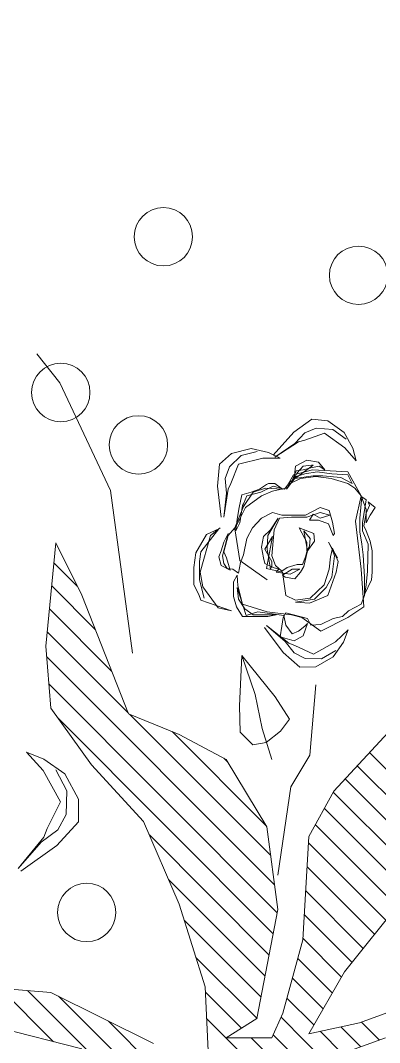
# Model space of a CAD drawing. Header units: millimetres. Extents: x -122165 to 59500, y -31598 to 53500.
# Drawn here: x 11666.4 to 11771.3, y 13058.7 to 13356.9 of the extents above; entities that cross this region are included whole.
import ezdxf

# ---------------------------------------------------------------- set-up
doc = ezdxf.new("R2010")
doc.units = ezdxf.units.MM
doc.header["$MEASUREMENT"] = 0
for name, color, linetype, lineweight in [('ARC_A_ R.C.C', 162, 'Continuous', 40), ('ARC_A_R.C.C. Hatch', 8, 'Continuous', 5), ('Lan_Planter', 74, 'Continuous', 13)]:
    doc.layers.add(name, color=color, linetype=linetype, lineweight=lineweight)

# ---------------------------------------------------------------- blocks, each defined once
blk = doc.blocks.new('ARC$1$Existing Layout$0$col gf 180116')
at = {"layer": 'ARC_A_R.C.C. Hatch'}
h = blk.add_hatch(color=256, dxfattribs=at)
h.dxf.hatch_style = 1
h.paths.add_polyline_path([(201.73999, 26.78621), (202.64, 26.78621), (202.64, 26.48621), (201.73999, 26.48621)])
edge = h.paths.add_edge_path()
edge.add_line((216.33999, 22.98621), (216.13999, 22.98621))
edge.add_line((216.13999, 22.98621), (216.13999, 25.58621))
edge.add_line((216.13999, 25.58621), (218.33999, 25.58621))
edge.add_line((218.33999, 25.58621), (218.33999, 22.98621))
edge.add_line((218.33999, 22.98621), (218.03999, 22.98621))
h.paths.add_polyline_path([(207.13999, 25.88621), (207.43999, 25.88621), (207.43999, 26.78621), (207.13999, 26.78621)])
h.paths.add_polyline_path([(208.03999, 20.48621), (208.03999, 20.78621), (207.13999, 20.78621), (207.13999, 20.48621)])
h.paths.add_polyline_path([(202.63999, 32.78621), (202.63999, 32.48621), (201.73999, 32.48621), (201.73999, 32.78621)])
h.paths.add_polyline_path([(191.23999, 20.48621), (191.23999, 20.78621), (190.33999, 20.78621), (190.33999, 20.48621)])
h.paths.add_polyline_path([(184.03999, 20.48621), (184.03999, 20.78621), (183.13999, 20.78621), (183.13999, 20.48621)])
h.paths.add_polyline_path([(220.63999, 14.18621), (220.33999, 14.18621), (220.33999, 13.28621), (220.63999, 13.28621)])
h.paths.add_polyline_path([(220.63999, 20.48621), (220.63999, 20.78621), (219.73999, 20.78621), (219.73999, 20.48621)])
h.paths.add_polyline_path([(220.63999, 25.28621), (220.63999, 25.58621), (219.73999, 25.58621), (219.73999, 25.28621)])
h.paths.add_polyline_path([(220.63999, 32.78621), (220.63999, 32.48621), (219.73999, 32.48621), (219.73999, 32.78621)])
h.paths.add_polyline_path([(220.33999, 37.28621), (220.63999, 37.28621), (220.63999, 38.18621), (220.33999, 38.18621)])
h.paths.add_polyline_path([(201.13999, 43.28621), (201.43999, 43.28621), (201.43999, 44.18621), (201.13999, 44.18621)])
h.paths.add_polyline_path([(196.33999, 43.28621), (196.63999, 43.28621), (196.63999, 44.18621), (196.33999, 44.18621)])
h.paths.add_polyline_path([(190.33999, 43.28621), (190.63999, 43.28621), (190.63999, 44.18621), (190.33999, 44.18621)])
h.paths.add_polyline_path([(207.13999, 43.28621), (207.43999, 43.28621), (207.43999, 44.18621), (207.13999, 44.18621)])
h.paths.add_polyline_path([(220.63999, 56.78621), (220.33999, 56.78621), (220.33999, 55.88621), (220.63999, 55.88621)])
h.paths.add_polyline_path([(220.33999, 50.78621), (220.63999, 50.78621), (220.63999, 49.88621), (220.33999, 49.88621)])
h.paths.add_polyline_path([(226.33999, 50.78621), (226.63999, 50.78621), (226.63999, 49.88621), (226.33999, 49.88621)])
h.paths.add_polyline_path([(220.33999, 43.28621), (220.63999, 43.28621), (220.63999, 44.18621), (220.33999, 44.18621)])
h.paths.add_polyline_path([(232.63999, 44.18621), (232.63999, 43.88621), (231.73999, 43.88621), (231.73999, 44.18621)])
h.paths.add_polyline_path([(232.63999, 50.48621), (232.63999, 50.78621), (231.73999, 50.78621), (231.73999, 50.48621)])
h.paths.add_polyline_path([(232.63999, 55.88621), (232.63999, 56.18621), (231.73999, 56.18621), (231.73999, 55.88621)])
h.paths.add_polyline_path([(213.13999, 43.28621), (213.43999, 43.28621), (213.43999, 44.18621), (213.13999, 44.18621)])
h.paths.add_polyline_path([(226.63999, 7.88621), (226.63999, 8.18621), (225.73999, 8.18621), (225.73999, 7.88621)])
h.paths.add_polyline_path([(226.63999, 13.28621), (226.63999, 13.58621), (225.73999, 13.58621), (225.73999, 13.28621)])
h.paths.add_polyline_path([(201.73999, 20.78621), (201.73999, 20.48621), (202.63999, 20.48621), (202.63999, 20.78621)])
h.paths.add_polyline_path([(184.03999, 25.88621), (184.03999, 26.18621), (183.13999, 26.18621), (183.13999, 25.88621)])
h.paths.add_polyline_path([(183.13999, 14.18621), (183.13999, 13.88621), (184.03999, 13.88621), (184.03999, 14.18621)])
h.paths.add_polyline_path([(202.63999, 13.88621), (202.63999, 14.18621), (201.73999, 14.18621), (201.73999, 13.88621)])
h.paths.add_polyline_path([(196.33999, 13.28621), (196.63999, 13.28621), (196.63999, 14.18621), (196.33999, 14.18621)])
h.paths.add_polyline_path([(190.33999, 13.28621), (190.63999, 13.28621), (190.63999, 14.18621), (190.33999, 14.18621)])
h.paths.add_polyline_path([(196.33999, 25.88621), (196.63999, 25.88621), (196.63999, 26.78621), (196.33999, 26.78621)])
h.paths.add_polyline_path([(190.33999, 25.88621), (190.63999, 25.88621), (190.63999, 26.78621), (190.33999, 26.78621)])
h.paths.add_polyline_path([(214.03999, 13.28621), (214.03999, 13.58621), (213.13999, 13.58621), (213.13999, 13.28621)])
h.paths.add_polyline_path([(213.13999, 20.78621), (213.13999, 20.48621), (214.03999, 20.48621), (214.03999, 20.78621)])
h.paths.add_polyline_path([(213.43999, 26.78621), (213.13999, 26.78621), (213.13999, 25.88621), (213.43999, 25.88621)])
h.paths.add_polyline_path([(214.03999, 32.78621), (214.03999, 32.48621), (213.13999, 32.48621), (213.13999, 32.78621)])
h.paths.add_polyline_path([(214.03999, 7.88621), (214.03999, 8.18621), (213.13999, 8.18621), (213.13999, 7.88621)])
h.paths.add_polyline_path([(226.63999, 20.48621), (226.63999, 20.78621), (225.73999, 20.78621), (225.73999, 20.48621)])
h.paths.add_polyline_path([(226.63999, 25.28621), (226.63999, 25.58621), (225.73999, 25.58621), (225.73999, 25.28621)])
h.paths.add_polyline_path([(226.63999, 32.78621), (226.63999, 32.48621), (225.73999, 32.48621), (225.73999, 32.78621)])
h.paths.add_polyline_path([(226.63999, 37.28621), (226.63999, 37.58621), (225.73999, 37.58621), (225.73999, 37.28621)])
h.paths.add_polyline_path([(225.73999, 44.18621), (225.73999, 43.88621), (226.63999, 43.88621), (226.63999, 44.18621)])
h.paths.add_polyline_path([(226.63999, 56.78621), (226.33999, 56.78621), (226.33999, 55.88621), (226.63999, 55.88621)])
h.paths.add_polyline_path([(214.03999, 55.88621), (214.03999, 56.18621), (213.13999, 56.18621), (213.13999, 55.88621)])
h.paths.add_polyline_path([(213.13999, 37.28621), (213.43999, 37.28621), (213.43999, 38.18621), (213.13999, 38.18621)])
h.paths.add_polyline_path([(214.03999, 50.78621), (213.73999, 50.78621), (213.73999, 49.88621), (214.03999, 49.88621)])
h.paths.add_polyline_path([(207.13999, 37.28621), (207.43999, 37.28621), (207.43999, 38.18621), (207.13999, 38.18621)])
h.paths.add_polyline_path([(207.13999, 49.88621), (207.43999, 49.88621), (207.43999, 50.78621), (207.13999, 50.78621)])
h.paths.add_polyline_path([(183.13999, 50.18621), (183.13999, 49.88621), (184.03999, 49.88621), (184.03999, 50.18621)])
h.paths.add_polyline_path([(183.13999, 38.18621), (183.13999, 37.88621), (184.03999, 37.88621), (184.03999, 38.18621)])
h.paths.add_polyline_path([(201.73999, 37.58621), (201.73999, 37.28621), (202.63999, 37.28621), (202.63999, 37.58621)])
h.paths.add_polyline_path([(196.33999, 37.28621), (196.63999, 37.28621), (196.63999, 38.18621), (196.33999, 38.18621)])
h.paths.add_polyline_path([(190.33999, 37.28621), (190.63999, 37.28621), (190.63999, 38.18621), (190.33999, 38.18621)])
h.paths.add_polyline_path([(201.13999, 49.88621), (201.43999, 49.88621), (201.43999, 50.78621), (201.13999, 50.78621)])
h.paths.add_polyline_path([(196.33999, 49.88621), (196.63999, 49.88621), (196.63999, 50.78621), (196.33999, 50.78621)])
h.paths.add_polyline_path([(190.33999, 49.88621), (190.63999, 49.88621), (190.63999, 50.78621), (190.33999, 50.78621)])
h.paths.add_polyline_path([(220.63999, 8.18621), (220.33999, 8.18621), (220.33999, 7.28621), (220.63999, 7.28621)])
h.paths.add_polyline_path([(195.73999, 20.48621), (195.73999, 20.78621), (196.63999, 20.78621), (196.63999, 20.48621)])
h.paths.add_polyline_path([(183.13999, 43.58621), (183.13999, 43.28621), (184.03999, 43.28621), (184.03999, 43.58621)])
blk = doc.blocks.new('ARC')
at = {"layer": 'ARC_A_ R.C.C', "extrusion": (4.48937e-09, -4.26518e-20, 1), "xscale": 999.9941761349517, "yscale": 999.9941761349517, "zscale": 999.9941761349517}
blk.add_blockref('ARC$1$Existing Layout$0$col gf 180116', (-183138.93, -13286.14, -0.89), dxfattribs=at)
blk = doc.blocks.new('b-85')
at = {"color": 97, "true_color": 0x446a2a}
for p, q in [((24.39, 173.32), (44.53, 252.31)), ((29.93, 195.04), (71.09, 236.2)), ((22.67, 168.38), (69.34, 215.06)), ((536.51, 190.19), (558.77, 207.83)), ((67.86, 197.09), (28.63, 118.1)), ((129.14, 22.69), (305.06, 198.6)), ((150.63, 24.78), (326.15, 200.3)), ((282.84, 137.59), (345.1, 199.86)), ((314.92, 150.27), (362.8, 198.15)), ((333.99, 200.93), (413.51, 193.26)), ((12.29, 138.61), (64.98, 191.3)), ((112.87, 25.82), (278.58, 191.53)), ((347, 162.95), (380.49, 196.44)), ((413.51, 193.26), (373.22, 173.32)), ((380.23, 176.79), (398.18, 194.74)), ((453.8, 151.08), (536.51, 190.19)), ((373.22, 173.32), (282.04, 137.28)), ((199.33, 125.77), (242.81, 165.65)), ((1.91, 108.83), (45.84, 152.76)), ((328.69, 134.21), (453.8, 151.08)), ((172.99, 27.75), (281.7, 136.46)), ((282.04, 137.28), (266.13, 98.16)), ((135.72, 98.16), (199.33, 125.77)), ((96.6, 28.95), (188.9, 121.24)), ((80.33, 32.07), (154.63, 106.37)), ((195.67, 31.03), (268.41, 103.76)), ((72.1, 78.22), (135.72, 98.16)), ((266.13, 98.16), (247.05, 62.12)), ((64.06, 35.2), (123.06, 94.2)), ((47.79, 38.33), (94.81, 85.34)), ((-203.28, -173.95), (47.78, 77.11)), ((-11.66, 74.39), (72.1, 78.22)), ((40.29, 50.23), (68.11, 78.04)), ((244.81, 60.76), (248.04, 64)), ((32.87, 62.12), (32.87, 26.84)), ((47.71, 38.35), (32.87, 62.12)), ((247.05, 62.12), (195.09, 30.68)), ((268.06, 51.27), (258.32, 41.49)), ((288.11, 51.86), (268.06, 51.27)), ((326.79, 50.12), (288.11, 51.86)), ((295.1, 24.33), (326.79, 50.12)), ((297, 39.75), (326.79, 50.12)), ((-177.39, -167.46), (32.87, 42.8)), ((258.32, 41.49), (259.99, 31.16)), ((270.79, 34.48), (297, 39.75)), ((131.48, 22.24), (47.71, 38.35)), ((246.83, 26.96), (270.79, 34.48)), ((-39.59, -49.05), (35.25, 25.79)), ((32.87, 26.84), (51.95, 18.41)), ((195.09, 30.68), (131.48, 22.24)), ((259.99, 31.16), (268.67, 20.34)), ((278.02, 13.2), (295.1, 24.33)), ((-11.28, -40.14), (48.7, 19.84)), ((51.95, 18.41), (108.15, 3.07)), ((225.84, 12.27), (157.98, 22.24)), ((268.67, 20.34), (278.02, 13.2)), ((329.22, 18.17), (317.87, 5.32)), ((42.81, -5.45), (63.51, 15.25)), ((55.1, -12.56), (78.75, 11.09)), ((250.23, -2.3), (225.84, 12.27)), ((328.93, 9.8), (324.64, 1.36)), ((67.39, -19.67), (93.99, 6.93)), ((79.68, -26.78), (109.45, 2.99)), ((90.95, -34.9), (127.78, 1.93)), ((101.72, -43.53), (146.12, 0.87)), ((108.15, 3.07), (187.67, -1.53)), ((317.87, 5.32), (318.16, -6.93)), ((324.64, 1.36), (324.39, -11.39)), ((36.05, -1.53), (44.53, -40.65)), ((83.76, -29.14), (36.05, -1.53)), ((112.5, -52.15), (164.46, -0.19)), ((123.27, -60.78), (182.79, -1.25)), ((134.04, -69.4), (196.87, -6.57)), ((187.67, -1.53), (222.66, -20.71)), ((304.3, -6.9), (250.23, -2.3)), ((318.16, -6.93), (325.74, -20.43)), ((20.89, -27.37), (37.95, -10.31)), ((144.64, -78.2), (209.4, -13.44)), ((324.39, -11.39), (330.67, -22.43)), ((154.34, -87.9), (221.93, -20.31)), ((222.66, -20.71), (274.62, -69.02)), ((325.74, -20.43), (337.09, -28.19)), ((32.87, -60.59), (20.15, -25.31)), ((26.03, -41.63), (41.41, -26.25)), ((143.14, -76.69), (83.76, -29.14)), ((164.04, -97.6), (232.13, -29.51)), ((173.73, -107.3), (242.18, -38.86)), ((31.17, -55.88), (45.03, -42.02)), ((44.53, -40.65), (56.2, -72.86)), ((183.43, -117), (252.23, -48.2))]:
    blk.add_line(p, q, dxfattribs=at)
at = {"color": 30, "true_color": 0xef731a}
for p, q in [((72.1, 248.48), (67.86, 197.09)), ((160.95, 220.15), (180.84, 192.39)), ((163.23, 222.2), (183.27, 204.58)), ((187.25, 202.46), (163.23, 222.2)), ((252.68, 215.82), (238.45, 202.98)), ((247.26, 202.37), (252.68, 215.82)), ((183.27, 204.58), (192.79, 191.75)), ((193.79, 199.8), (187.25, 202.46)), ((214.26, 189.71), (193.79, 199.8)), ((238.45, 202.98), (214.26, 189.71)), ((235.88, 186.37), (247.26, 202.37)), ((242.81, 165.65), (286.28, 197.09)), ((286.28, 197.09), (333.99, 200.93)), ((180.84, 192.39), (198.89, 175.84)), ((192.79, 191.75), (204.73, 185.39)), ((222.93, 184.68), (238.87, 193.36)), ((204.73, 185.39), (222.93, 184.68)), ((216.38, 175.91), (235.88, 186.37)), ((198.89, 175.84), (216.38, 175.91)), ((373.86, 83.21), (381.28, 86.97)), ((381.28, 86.97), (394.64, 86.97)), ((394.64, 86.97), (405.77, 85.36)), ((361.24, 57.98), (369.41, 81.6)), ((379.8, 79.99), (363.47, 68.18)), ((369.41, 81.6), (373.86, 83.21)), ((384.99, 82.67), (370.89, 78.91)), ((390.93, 82.14), (379.8, 79.99)), ((399.09, 82.67), (384.99, 82.67)), ((419.13, 74.08), (390.93, 82.14)), ((406.52, 81.6), (399.09, 82.67)), ((405.77, 85.36), (419.88, 77.3)), ((424.33, 67.64), (406.52, 81.6)), ((425.07, 66.57), (419.13, 74.08)), ((419.88, 77.3), (424.33, 67.64)), ((363.47, 68.18), (361.24, 57.98)), ((392.41, 59.05), (396.12, 66.03)), ((397.61, 63.88), (393.9, 61.2)), ((396.12, 66.03), (402.8, 67.64)), ((403.55, 64.96), (397.61, 63.88)), ((406.52, 63.88), (402.06, 61.74)), ((402.8, 67.64), (407.26, 66.03)), ((409.48, 63.35), (403.55, 64.96)), ((419.13, 60.66), (406.52, 63.88)), ((407.26, 66.03), (413.94, 63.88)), ((420.62, 60.66), (409.48, 63.35)), ((413.94, 63.88), (420.62, 60.66)), ((433.23, 66.03), (456.99, 68.71)), ((433.23, 63.88), (451.79, 61.74)), ((454.76, 60.66), (433.23, 63.88)), ((456.99, 68.71), (474.06, 67.1)), ((474.06, 67.1), (482.22, 57.98)), ((372.37, 56.37), (364.21, 54.22)), ((383.51, 56.37), (372.37, 56.37)), ((388.7, 53.68), (383.51, 56.37)), ((393.16, 56.9), (390.19, 52.61)), ((402.06, 61.74), (392.41, 59.05)), ((393.9, 61.2), (393.16, 56.9)), ((399.84, 51.54), (424.33, 55.29)), ((425.07, 55.29), (419.13, 60.66)), ((424.33, 55.29), (440.66, 47.24)), ((441.4, 48.85), (425.07, 55.29)), ((451.79, 61.74), (462.92, 62.81)), ((459.21, 58.51), (454.76, 60.66)), ((474.06, 52.61), (459.21, 58.51)), ((462.92, 62.81), (471.83, 59.59)), ((471.83, 59.59), (480.74, 50.46)), ((482.22, 57.98), (485.93, 42.95)), ((364.21, 54.22), (356.79, 49.39)), ((356.79, 49.39), (356.79, 42.95)), ((379.05, 53.68), (357.53, 46.7)), ((358.27, 41.34), (362.73, 47.78)), ((360.5, 30.6), (366.44, 49.39)), ((362.73, 47.78), (370.15, 52.61)), ((366.44, 49.39), (374.6, 51.54)), ((370.15, 52.61), (379.05, 53.68)), ((374.6, 51.54), (380.54, 53.15)), ((380.54, 53.15), (388.7, 53.68)), ((384.99, 30.6), (399.84, 51.54)), ((390.19, 52.61), (398.35, 51)), ((398.35, 51), (404.29, 48.85)), ((404.29, 48.85), (416.91, 46.17)), ((422.84, 54.76), (431.75, 53.68)), ((428.78, 51.54), (422.84, 54.76)), ((442.14, 49.39), (428.78, 51.54)), ((431.75, 53.68), (440.66, 52.07)), ((440.66, 52.07), (450.31, 49.93)), ((440.66, 47.24), (449.56, 34.89)), ((452.53, 41.34), (441.4, 48.85)), ((443.63, 48.85), (442.14, 49.39)), ((449.56, 46.17), (443.63, 48.85)), ((450.31, 49.93), (452.53, 42.95)), ((478.51, 33.82), (474.06, 52.61)), ((480.74, 50.46), (483.7, 38.11)), ((356.79, 42.95), (356.79, 30.06)), ((357.53, 46.7), (360.5, 37.58)), ((358.27, 23.62), (358.27, 41.34)), ((416.91, 46.17), (425.07, 41.87)), ((425.07, 41.87), (432.49, 34.89)), ((452.53, 35.43), (449.56, 46.17)), ((452.53, 42.95), (454.76, 36.5)), ((455.5, 31.67), (452.53, 41.34)), ((485.93, 42.95), (482.96, 29.53)), ((348.38, 32.46), (329.22, 18.17)), ((360.5, 37.58), (357.53, 17.72)), ((394.64, 25.77), (397.61, 32.21)), ((397.61, 32.21), (402.06, 33.28)), ((399.09, 26.84), (408.74, 32.21)), ((402.06, 33.28), (410.23, 34.89)), ((408.74, 32.21), (418.39, 26.3)), ((410.23, 34.89), (418.39, 33.28)), ((418.39, 33.28), (423.59, 27.92)), ((432.49, 34.89), (436.95, 26.3)), ((449.56, 34.89), (453.27, 26.3)), ((456.99, 25.77), (452.53, 35.43)), ((454.76, 36.5), (458.47, 31.14)), ((454.76, 18.79), (455.5, 31.67)), ((478.51, 20.4), (478.51, 33.82)), ((336.35, 13.82), (349.85, 30.89)), ((349.85, 30.89), (337.78, 16.63)), ((356.79, 30.06), (358.27, 23.62)), ((358.27, 11.81), (360.5, 30.6)), ((389.44, 12.88), (390.93, 23.62)), ((393.9, 31.14), (390.93, 18.79)), ((390.93, 23.62), (393.16, 21.47)), ((396.12, 24.16), (391.67, 19.33)), ((408.74, 30.6), (393.16, 27.92)), ((393.16, 27.92), (395.38, 26.84)), ((393.16, 21.47), (394.64, 25.77)), ((418.39, 26.3), (393.9, 31.14)), ((395.38, 26.84), (399.09, 26.84)), ((403.55, 26.84), (396.12, 24.16)), ((423.59, 25.23), (403.55, 26.84)), ((419.13, 30.06), (408.74, 30.6)), ((432.49, 22.01), (419.13, 30.06)), ((423.59, 27.92), (432.49, 22.01)), ((432.49, 20.94), (423.59, 25.23)), ((436.95, 26.3), (434.72, 19.33)), ((453.27, 26.3), (455.5, 16.1)), ((454.76, 17.18), (456.99, 25.77)), ((459.21, 24.69), (454.76, 18.79)), ((458.47, 31.14), (459.21, 29.53)), ((459.21, 29.53), (459.21, 24.69)), ((482.96, 29.53), (478.51, 20.4)), ((479.38, 24.58), (490, 9.21)), ((491.15, 6.27), (479.38, 24.58)), ((480.99, 25.99), (498.67, 9.91)), ((337.78, 16.63), (328.93, 9.8)), ((338.23, 9.66), (341.2, 20.4)), ((341.2, 20.4), (349.37, 19.33)), ((350.11, 16.1), (343.43, 11.27)), ((349.37, 19.33), (356.05, 18.25)), ((357.53, 17.72), (350.11, 16.1)), ((359.76, 16.1), (355.3, -0.54)), ((356.05, 18.25), (359.76, 16.1)), ((373.12, 16.1), (369.41, 8.59)), ((390.93, 18.79), (373.12, 16.1)), ((385.73, 9.13), (387.22, 16.64)), ((387.22, 16.64), (388.7, 18.79)), ((388.7, 18.79), (393.16, 11.27)), ((391.67, 19.33), (394.64, 15.03)), ((433.23, 11.81), (432.49, 20.94)), ((434.72, 19.33), (434.72, 1.07)), ((459.95, 13.42), (454.76, 17.18)), ((455.5, 16.1), (465.89, 10.2)), ((327.79, -5.26), (334.57, 9.21)), ((334.57, 9.21), (336.35, 13.82)), ((341.94, 2.68), (338.23, 9.66)), ((343.43, 11.27), (345.65, 6.44)), ((356.05, 3.76), (358.27, 11.81)), ((367.18, -2.15), (367.92, 8.59)), ((367.92, 8.59), (370.15, -5.91)), ((369.41, 8.59), (370.89, -2.68)), ((390.93, 4.83), (385.73, 9.13)), ((393.16, 5.37), (389.44, 12.88)), ((393.16, 11.27), (393.16, 5.37)), ((394.64, 15.03), (396.87, 7.52)), ((433.23, 0), (433.23, 11.81)), ((454.76, 15.57), (464.41, 8.05)), ((459.21, 12.88), (454.76, 15.57)), ((462.92, 4.83), (459.21, 12.88)), ((473.31, -4.83), (459.95, 13.42)), ((461.44, 11.27), (468.86, 8.05)), ((462.92, 9.13), (461.44, 11.27)), ((462.92, 9.66), (467.38, 7.52)), ((472.57, 8.59), (462.92, 9.66)), ((465.15, -4.83), (462.92, 9.13)), ((464.41, 8.05), (466.63, 1.61)), ((465.89, 10.2), (469.6, -4.29)), ((468.86, 8.05), (469.6, 2.68)), ((477.02, 0), (472.57, 8.59)), ((490, 9.21), (498.14, 1.55)), ((498.67, 9.91), (508.71, -3.99)), ((351.59, -0.54), (341.94, 2.68)), ((345.65, 6.44), (349.37, 1.61)), ((345.65, -10.74), (356.05, 3.76)), ((349.37, 1.61), (351.59, -0.54)), ((395.38, 2.15), (390.93, 4.83)), ((407.26, -0.54), (395.38, 2.15)), ((396.87, 7.52), (396.87, 3.22)), ((396.87, 3.22), (402.8, 1.07)), ((402.8, 1.07), (406.52, 0)), ((406.52, 0), (414.68, -5.91)), ((422.84, 2.15), (407.26, -0.54)), ((407.26, 0), (410.97, -2.15)), ((413.94, 0), (407.26, 0)), ((416.91, 1.61), (413.94, 0)), ((425.07, 5.91), (416.91, 1.61)), ((416.91, -2.68), (422.84, 2.15)), ((420.62, -5.37), (425.07, 5.91)), ((436.95, -10.2), (433.23, 0)), ((434.72, 1.07), (440.66, -10.2)), ((464.41, -6.98), (462.92, 4.83)), ((466.63, 1.61), (468.12, -8.05)), ((467.38, 7.52), (472.57, 2.68)), ((469.6, 2.68), (471.09, -3.22)), ((472.57, 2.68), (473.31, -3.76)), ((475.54, -9.13), (477.02, 0)), ((492.47, 1.51), (491.15, 6.27)), ((497.81, -13.55), (492.47, 1.51)), ((498.14, 1.55), (501.59, -7.27)), ((337.4, -22.01), (327.79, -5.26)), ((355.3, -0.54), (350.11, -3.22)), ((350.11, -3.22), (350.85, -10.74)), ((373.12, -16.1), (367.18, -2.15)), ((370.15, -5.91), (379.05, -15.03)), ((370.89, -2.68), (381.28, -13.42)), ((410.97, -2.15), (416.91, -2.68)), ((414.68, -5.91), (420.62, -5.37)), ((431.01, -2.15), (435.46, -4.83)), ((431.01, -9.13), (431.01, -2.15)), ((435.46, -4.83), (432.49, -10.2)), ((462.92, -18.79), (464.41, -6.98)), ((465.15, -12.35), (465.15, -4.83)), ((469.6, -4.29), (468.12, -31.67)), ((471.09, -3.22), (472.57, -9.66)), ((473.31, -3.76), (473.31, -4.83)), ((501.59, -7.27), (500.6, -19.99)), ((508.71, -3.99), (507.23, -16.15)), ((356.05, -31.67), (345.65, -10.74)), ((350.85, -10.74), (355.3, -20.4)), ((379.05, -15.03), (387.22, -19.33)), ((381.28, -13.42), (393.16, -17.18)), ((428.04, -16.64), (431.01, -9.13)), ((432.49, -10.2), (434.72, -17.72)), ((434.72, -17.72), (436.95, -10.2)), ((440.66, -10.2), (438.43, -17.18)), ((463.67, -26.3), (465.15, -12.35)), ((468.12, -8.05), (466.63, -19.33)), ((469.6, -13.96), (475.54, -9.13)), ((472.57, -9.66), (469.6, -13.96)), ((486.62, -29.28), (497.81, -13.55)), ((346.58, -31.79), (337.4, -22.01)), ((355.3, -20.4), (356.79, -27.38)), ((390.93, -22.55), (373.12, -16.1)), ((387.22, -19.33), (403.55, -21.47)), ((399.09, -24.16), (390.93, -22.55)), ((393.16, -17.18), (402.8, -18.25)), ((409.48, -19.86), (399.09, -24.16)), ((413.94, -16.64), (402.06, -23.62)), ((402.8, -18.25), (409.48, -19.86)), ((403.55, -21.47), (408, -19.86)), ((408, -19.86), (413.94, -16.64)), ((419.13, -20.4), (428.04, -16.64)), ((420.62, -21.47), (419.13, -20.4)), ((429.52, -19.86), (420.62, -21.47)), ((438.43, -17.18), (429.52, -19.86)), ((459.21, -31.67), (462.92, -18.79)), ((466.63, -19.33), (465.89, -31.67)), ((500.6, -19.99), (493.28, -30.36)), ((507.23, -16.15), (498.38, -28.85)), ((337.09, -28.19), (346.58, -31.79)), ((356.79, -27.38), (361.24, -32.21)), ((459.21, -34.89), (463.67, -26.3)), ((476.53, -38.13), (486.62, -29.28)), ((498.38, -28.85), (486.33, -35.46)), ((364.21, -44.02), (356.05, -31.67)), ((361.24, -32.21), (366.44, -41.87)), ((430.27, -37.58), (393.16, -41.87)), ((449.56, -41.87), (430.27, -37.58)), ((468.12, -31.67), (449.56, -41.87)), ((449.56, -41.87), (455.5, -37.04)), ((455.5, -37.04), (459.21, -31.67)), ((465.89, -31.67), (459.21, -34.89)), ((486.33, -35.46), (476.53, -38.13)), ((393.16, -41.87), (364.21, -44.02)), ((366.44, -41.87), (373.12, -44.56)), ((373.12, -44.56), (381.28, -45.63)), ((373.86, -44.56), (384.99, -49.93)), ((387.22, -44.56), (373.86, -44.56)), ((381.28, -45.63), (391.67, -46.7)), ((404.29, -43.48), (387.22, -44.56)), ((391.67, -46.7), (412.45, -47.24)), ((412.45, -42.41), (404.29, -43.48)), ((422.1, -40.8), (412.45, -42.41)), ((412.45, -47.24), (422.84, -42.95)), ((414.68, -48.85), (422.84, -45.63)), ((432.49, -40.8), (422.1, -40.8)), ((422.84, -42.95), (428.78, -42.95)), ((422.84, -45.63), (426.55, -44.02)), ((426.55, -44.02), (436.2, -45.63)), ((428.78, -42.95), (446.59, -45.63)), ((428.78, -45.63), (439.17, -45.63)), ((434.72, -48.85), (428.78, -45.63)), ((448.82, -42.41), (432.49, -40.8)), ((436.2, -45.63), (442.14, -48.31)), ((439.17, -45.63), (449.56, -41.87)), ((446.59, -45.63), (448.82, -42.41)), ((384.99, -49.93), (390.93, -50.46)), ((390.93, -50.46), (397.61, -50.46)), ((397.61, -50.46), (407.26, -50.46)), ((407.26, -50.46), (414.68, -48.85)), ((440.66, -52.61), (434.72, -48.85)), ((445.11, -47.24), (440.66, -52.61)), ((442.14, -48.31), (445.11, -47.24))]:
    blk.add_line(p, q, dxfattribs=at)
at = {"color": 97, "true_color": 0x446a2a}
for centre in [(529.09, 189.42), (488.79, 129.61), (648.9, 110.43), (619.21, -39.88)]:
    blk.add_circle(centre, 22.48, dxfattribs=at)
at = {"color": 30, "true_color": 0xef731a}
blk.add_circle((129.36, 169.48), 22.48, dxfattribs=at)
blk = doc.blocks.new('ARC$0$Existing Layout$0$col gf 180116')
at = {"true_color": 0x3d3dff}
h = blk.add_hatch(color=160, dxfattribs=at)
h.dxf.hatch_style = 1
h.paths.add_polyline_path([(201.73999, 26.78621), (202.64, 26.78621), (202.64, 26.48621), (201.73999, 26.48621)])
edge = h.paths.add_edge_path()
edge.add_line((216.33999, 22.98621), (216.13999, 22.98621))
edge.add_line((216.13999, 22.98621), (216.13999, 25.58621))
edge.add_line((216.13999, 25.58621), (218.33999, 25.58621))
edge.add_line((218.33999, 25.58621), (218.33999, 22.98621))
edge.add_line((218.33999, 22.98621), (218.03999, 22.98621))
h.paths.add_polyline_path([(207.13999, 25.88621), (207.43999, 25.88621), (207.43999, 26.78621), (207.13999, 26.78621)])
h.paths.add_polyline_path([(208.03999, 20.48621), (208.03999, 20.78621), (207.13999, 20.78621), (207.13999, 20.48621)])
h.paths.add_polyline_path([(202.63999, 32.78621), (202.63999, 32.48621), (201.73999, 32.48621), (201.73999, 32.78621)])
h.paths.add_polyline_path([(191.23999, 20.48621), (191.23999, 20.78621), (190.33999, 20.78621), (190.33999, 20.48621)])
h.paths.add_polyline_path([(184.03999, 20.48621), (184.03999, 20.78621), (183.13999, 20.78621), (183.13999, 20.48621)])
h.paths.add_polyline_path([(220.63999, 14.18621), (220.33999, 14.18621), (220.33999, 13.28621), (220.63999, 13.28621)])
h.paths.add_polyline_path([(220.63999, 20.48621), (220.63999, 20.78621), (219.73999, 20.78621), (219.73999, 20.48621)])
h.paths.add_polyline_path([(220.63999, 25.28621), (220.63999, 25.58621), (219.73999, 25.58621), (219.73999, 25.28621)])
h.paths.add_polyline_path([(220.63999, 32.78621), (220.63999, 32.48621), (219.73999, 32.48621), (219.73999, 32.78621)])
h.paths.add_polyline_path([(220.33999, 37.28621), (220.63999, 37.28621), (220.63999, 38.18621), (220.33999, 38.18621)])
h.paths.add_polyline_path([(201.13999, 43.28621), (201.43999, 43.28621), (201.43999, 44.18621), (201.13999, 44.18621)])
h.paths.add_polyline_path([(196.33999, 43.28621), (196.63999, 43.28621), (196.63999, 44.18621), (196.33999, 44.18621)])
h.paths.add_polyline_path([(190.33999, 43.28621), (190.63999, 43.28621), (190.63999, 44.18621), (190.33999, 44.18621)])
h.paths.add_polyline_path([(207.13999, 43.28621), (207.43999, 43.28621), (207.43999, 44.18621), (207.13999, 44.18621)])
h.paths.add_polyline_path([(220.63999, 56.78621), (220.33999, 56.78621), (220.33999, 55.88621), (220.63999, 55.88621)])
h.paths.add_polyline_path([(220.33999, 50.78621), (220.63999, 50.78621), (220.63999, 49.88621), (220.33999, 49.88621)])
h.paths.add_polyline_path([(226.33999, 50.78621), (226.63999, 50.78621), (226.63999, 49.88621), (226.33999, 49.88621)])
h.paths.add_polyline_path([(220.33999, 43.28621), (220.63999, 43.28621), (220.63999, 44.18621), (220.33999, 44.18621)])
h.paths.add_polyline_path([(232.63999, 44.18621), (232.63999, 43.88621), (231.73999, 43.88621), (231.73999, 44.18621)])
h.paths.add_polyline_path([(232.63999, 50.48621), (232.63999, 50.78621), (231.73999, 50.78621), (231.73999, 50.48621)])
h.paths.add_polyline_path([(232.63999, 55.88621), (232.63999, 56.18621), (231.73999, 56.18621), (231.73999, 55.88621)])
h.paths.add_polyline_path([(213.13999, 43.28621), (213.43999, 43.28621), (213.43999, 44.18621), (213.13999, 44.18621)])
h.paths.add_polyline_path([(226.63999, 7.88621), (226.63999, 8.18621), (225.73999, 8.18621), (225.73999, 7.88621)])
h.paths.add_polyline_path([(226.63999, 13.28621), (226.63999, 13.58621), (225.73999, 13.58621), (225.73999, 13.28621)])
h.paths.add_polyline_path([(201.73999, 20.78621), (201.73999, 20.48621), (202.63999, 20.48621), (202.63999, 20.78621)])
h.paths.add_polyline_path([(184.03999, 25.88621), (184.03999, 26.18621), (183.13999, 26.18621), (183.13999, 25.88621)])
h.paths.add_polyline_path([(183.13999, 14.18621), (183.13999, 13.88621), (184.03999, 13.88621), (184.03999, 14.18621)])
h.paths.add_polyline_path([(202.63999, 13.88621), (202.63999, 14.18621), (201.73999, 14.18621), (201.73999, 13.88621)])
h.paths.add_polyline_path([(196.33999, 13.28621), (196.63999, 13.28621), (196.63999, 14.18621), (196.33999, 14.18621)])
h.paths.add_polyline_path([(190.33999, 13.28621), (190.63999, 13.28621), (190.63999, 14.18621), (190.33999, 14.18621)])
h.paths.add_polyline_path([(196.33999, 25.88621), (196.63999, 25.88621), (196.63999, 26.78621), (196.33999, 26.78621)])
h.paths.add_polyline_path([(190.33999, 25.88621), (190.63999, 25.88621), (190.63999, 26.78621), (190.33999, 26.78621)])
h.paths.add_polyline_path([(214.03999, 13.28621), (214.03999, 13.58621), (213.13999, 13.58621), (213.13999, 13.28621)])
h.paths.add_polyline_path([(213.13999, 20.78621), (213.13999, 20.48621), (214.03999, 20.48621), (214.03999, 20.78621)])
h.paths.add_polyline_path([(213.43999, 26.78621), (213.13999, 26.78621), (213.13999, 25.88621), (213.43999, 25.88621)])
h.paths.add_polyline_path([(214.03999, 32.78621), (214.03999, 32.48621), (213.13999, 32.48621), (213.13999, 32.78621)])
h.paths.add_polyline_path([(214.03999, 7.88621), (214.03999, 8.18621), (213.13999, 8.18621), (213.13999, 7.88621)])
h.paths.add_polyline_path([(226.63999, 20.48621), (226.63999, 20.78621), (225.73999, 20.78621), (225.73999, 20.48621)])
h.paths.add_polyline_path([(226.63999, 25.28621), (226.63999, 25.58621), (225.73999, 25.58621), (225.73999, 25.28621)])
h.paths.add_polyline_path([(226.63999, 32.78621), (226.63999, 32.48621), (225.73999, 32.48621), (225.73999, 32.78621)])
h.paths.add_polyline_path([(226.63999, 37.28621), (226.63999, 37.58621), (225.73999, 37.58621), (225.73999, 37.28621)])
h.paths.add_polyline_path([(225.73999, 44.18621), (225.73999, 43.88621), (226.63999, 43.88621), (226.63999, 44.18621)])
h.paths.add_polyline_path([(226.63999, 56.78621), (226.33999, 56.78621), (226.33999, 55.88621), (226.63999, 55.88621)])
h.paths.add_polyline_path([(214.03999, 55.88621), (214.03999, 56.18621), (213.13999, 56.18621), (213.13999, 55.88621)])
h.paths.add_polyline_path([(213.13999, 37.28621), (213.43999, 37.28621), (213.43999, 38.18621), (213.13999, 38.18621)])
h.paths.add_polyline_path([(214.03999, 50.78621), (213.73999, 50.78621), (213.73999, 49.88621), (214.03999, 49.88621)])
h.paths.add_polyline_path([(207.13999, 37.28621), (207.43999, 37.28621), (207.43999, 38.18621), (207.13999, 38.18621)])
h.paths.add_polyline_path([(207.13999, 49.88621), (207.43999, 49.88621), (207.43999, 50.78621), (207.13999, 50.78621)])
h.paths.add_polyline_path([(183.13999, 50.18621), (183.13999, 49.88621), (184.03999, 49.88621), (184.03999, 50.18621)])
h.paths.add_polyline_path([(183.13999, 38.18621), (183.13999, 37.88621), (184.03999, 37.88621), (184.03999, 38.18621)])
h.paths.add_polyline_path([(201.73999, 37.58621), (201.73999, 37.28621), (202.63999, 37.28621), (202.63999, 37.58621)])
h.paths.add_polyline_path([(196.33999, 37.28621), (196.63999, 37.28621), (196.63999, 38.18621), (196.33999, 38.18621)])
h.paths.add_polyline_path([(190.33999, 37.28621), (190.63999, 37.28621), (190.63999, 38.18621), (190.33999, 38.18621)])
h.paths.add_polyline_path([(201.13999, 49.88621), (201.43999, 49.88621), (201.43999, 50.78621), (201.13999, 50.78621)])
h.paths.add_polyline_path([(196.33999, 49.88621), (196.63999, 49.88621), (196.63999, 50.78621), (196.33999, 50.78621)])
h.paths.add_polyline_path([(190.33999, 49.88621), (190.63999, 49.88621), (190.63999, 50.78621), (190.33999, 50.78621)])
h.paths.add_polyline_path([(220.63999, 8.18621), (220.33999, 8.18621), (220.33999, 7.28621), (220.63999, 7.28621)])
h.paths.add_polyline_path([(195.73999, 20.48621), (195.73999, 20.78621), (196.63999, 20.78621), (196.63999, 20.48621)])
h.paths.add_polyline_path([(183.13999, 43.58621), (183.13999, 43.28621), (184.03999, 43.28621), (184.03999, 43.58621)])

msp = doc.modelspace()

# ---------------------------------------------------------------- block references
msp.add_blockref('ARC', (0, 0))
at = {"layer": 'ARC_A_ R.C.C', "xscale": 999.9941761349517, "yscale": 999.9941761349517, "zscale": 999.9941761349517}
msp.add_blockref('ARC$0$Existing Layout$0$col gf 180116', (-183138.93, -13286.14, -0.89), dxfattribs=at)
at = {"layer": 'Lan_Planter', "xscale": 0.3794487534784165, "yscale": 0.3794487534784165, "zscale": 0.3794487534784165, "rotation": 90}
msp.add_blockref('b-85', (11750.07, 13047.61, -0.89), dxfattribs=at)

doc.saveas('drawing.dxf')
